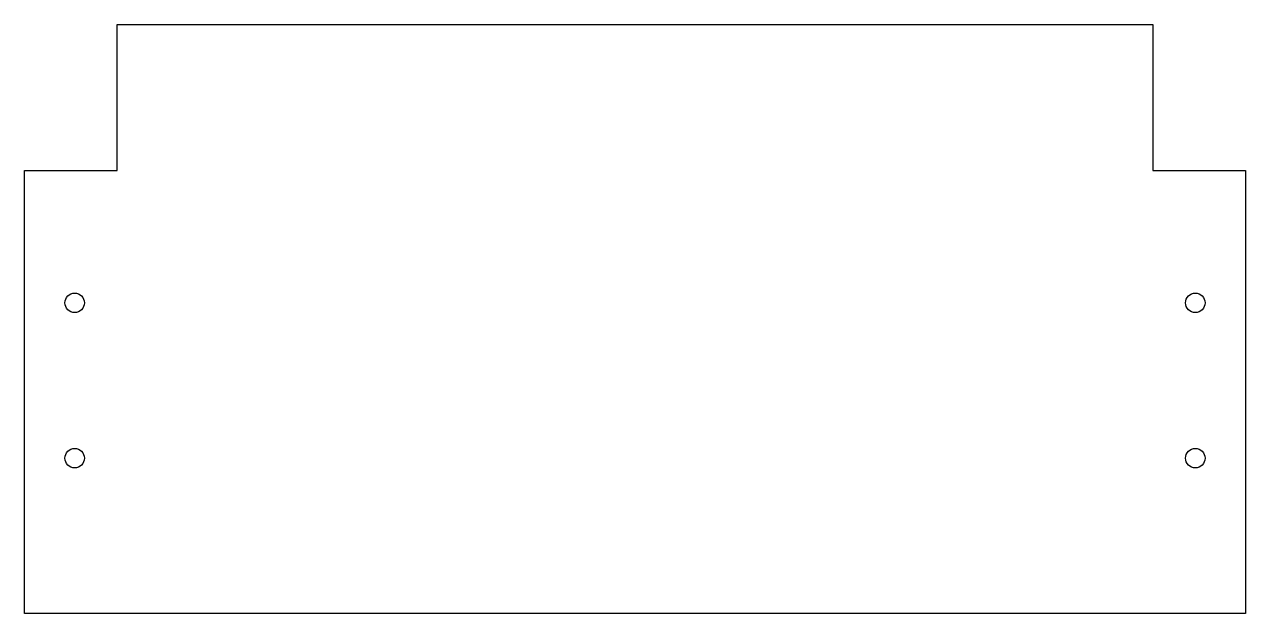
# Model space of a CAD drawing. Header units: millimetres. Extents: x 239 to 439, y 142 to 239.
import ezdxf

# ---------------------------------------------------------------- set-up
doc = ezdxf.new("R2010")
doc.units = ezdxf.units.MM
doc.header["$MEASUREMENT"] = 0
doc.layers.get('0').update_dxf_attribs({"lineweight": 0})

msp = doc.modelspace()

# ---------------------------------------------------------------- linework, layer by layer
at = {"color": 18, "lineweight": 25, "true_color": 0x000000}
msp.add_lwpolyline([(253.84, 215.03), (253.84, 239.03), (423.84, 239.03), (423.84, 215.03), (439.09, 215.03), (439.09, 142.33), (238.59, 142.33), (238.59, 215.03)], close=True, dxfattribs=at)
at = {"color": 1, "lineweight": 25, "true_color": 0xff0000}
for centre in [(246.84, 193.33), (430.84, 193.33), (246.84, 167.83), (430.84, 167.83)]:
    msp.add_circle(centre, 1.6, dxfattribs=at)

doc.saveas('drawing.dxf')
